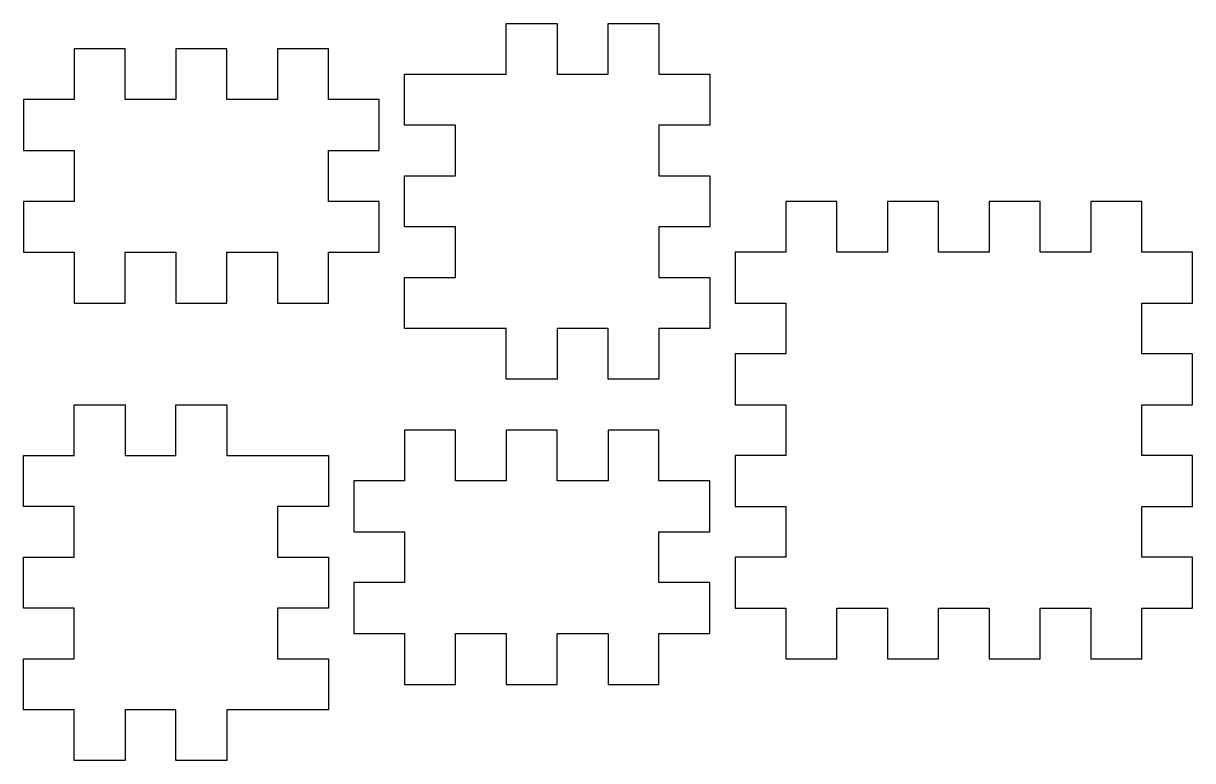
# Model space of a CAD drawing. Header units: inches. Extents: x 1.2 to 12.8, y 1.8 to 9.
import ezdxf

# ---------------------------------------------------------------- set-up
doc = ezdxf.new("R2010")
doc.units = ezdxf.units.IN
doc.header["$MEASUREMENT"] = 0
doc.layers.add('Default', color=7, linetype='Continuous', true_color=0x000000)

msp = doc.modelspace()

# ---------------------------------------------------------------- linework, layer by layer
at = {"layer": 'Default'}
for points in [[(5.5, 6), (5, 6), (5, 6.5), (5.5, 6.5), (5.5, 7), (5, 7), (5, 7.5), (5.5, 7.5), (5.5, 8), (5, 8), (5, 8.5), (5.5, 8.5), (6, 8.5), (6, 9), (6.5, 9), (6.5, 8.5), (7, 8.5), (7, 9), (7.5, 9), (7.5, 8.5), (8, 8.5), (8, 8), (7.5, 8), (7.5, 7.5), (8, 7.5), (8, 7), (7.5, 7), (7.5, 6.5), (8, 6.5), (8, 6), (7.5, 6), (7.5, 5.5), (7, 5.5), (7, 6), (6.5, 6), (6.5, 5.5), (6, 5.5), (6, 6)], [(1.75, 6.25), (2.25, 6.25), (2.25, 6.75), (2.75, 6.75), (2.75, 6.25), (3.25, 6.25), (3.25, 6.75), (3.75, 6.75), (3.75, 6.25), (4.25, 6.25), (4.25, 6.75), (4.75, 6.75), (4.75, 7.25), (4.25, 7.25), (4.25, 7.75), (4.75, 7.75), (4.75, 8.25), (4.25, 8.25), (4.25, 8.75), (3.75, 8.75), (3.75, 8.25), (3.25, 8.25), (3.25, 8.75), (2.75, 8.75), (2.75, 8.25), (2.25, 8.25), (2.25, 8.75), (1.75, 8.75), (1.75, 8.25), (1.25, 8.25), (1.25, 7.75), (1.75, 7.75), (1.75, 7.25), (1.25, 7.25), (1.25, 6.75), (1.75, 6.75)], [(8.75, 3.25), (8.75, 2.75), (9.25, 2.75), (9.25, 3.25), (9.75, 3.25), (9.75, 2.75), (10.25, 2.75), (10.25, 3.25), (10.75, 3.25), (10.75, 2.75), (11.25, 2.75), (11.25, 3.25), (11.75, 3.25), (11.75, 2.75), (12.25, 2.75), (12.25, 3.25), (12.75, 3.25), (12.75, 3.75), (12.25, 3.75), (12.25, 4.25), (12.75, 4.25), (12.75, 4.75), (12.25, 4.75), (12.25, 5.25), (12.75, 5.25), (12.75, 5.75), (12.25, 5.75), (12.25, 6.25), (12.75, 6.25), (12.75, 6.75), (12.25, 6.75), (12.25, 7.25), (11.75, 7.25), (11.75, 6.75), (11.25, 6.75), (11.25, 7.25), (10.75, 7.25), (10.75, 6.75), (10.25, 6.75), (10.25, 7.25), (9.75, 7.25), (9.75, 6.75), (9.25, 6.75), (9.25, 7.25), (8.75, 7.25), (8.75, 6.75), (8.25, 6.75), (8.25, 6.25), (8.75, 6.25), (8.75, 5.75), (8.25, 5.75), (8.25, 5.25), (8.75, 5.25), (8.75, 4.75), (8.25, 4.75), (8.25, 4.25), (8.75, 4.25), (8.75, 3.75), (8.25, 3.75), (8.25, 3.25)], [(3.75, 4.75), (4.25, 4.75), (4.25, 4.25), (3.75, 4.25), (3.75, 3.75), (4.25, 3.75), (4.25, 3.25), (3.75, 3.25), (3.75, 2.75), (4.25, 2.75), (4.25, 2.25), (3.75, 2.25), (3.25, 2.25), (3.25, 1.75), (2.75, 1.75), (2.75, 2.25), (2.25, 2.25), (2.25, 1.75), (1.75, 1.75), (1.75, 2.25), (1.25, 2.25), (1.25, 2.75), (1.75, 2.75), (1.75, 3.25), (1.25, 3.25), (1.25, 3.75), (1.75, 3.75), (1.75, 4.25), (1.25, 4.25), (1.25, 4.75), (1.75, 4.75), (1.75, 5.25), (2.25, 5.25), (2.25, 4.75), (2.75, 4.75), (2.75, 5.25), (3.25, 5.25), (3.25, 4.75)], [(5, 2.5), (5.5, 2.5), (5.5, 3), (6, 3), (6, 2.5), (6.5, 2.5), (6.5, 3), (7, 3), (7, 2.5), (7.5, 2.5), (7.5, 3), (8, 3), (8, 3.5), (7.5, 3.5), (7.5, 4), (8, 4), (8, 4.5), (7.5, 4.5), (7.5, 5), (7, 5), (7, 4.5), (6.5, 4.5), (6.5, 5), (6, 5), (6, 4.5), (5.5, 4.5), (5.5, 5), (5, 5), (5, 4.5), (4.5, 4.5), (4.5, 4), (5, 4), (5, 3.5), (4.5, 3.5), (4.5, 3), (5, 3)]]:
    msp.add_lwpolyline(points, close=True, dxfattribs=at)

doc.saveas('drawing.dxf')
